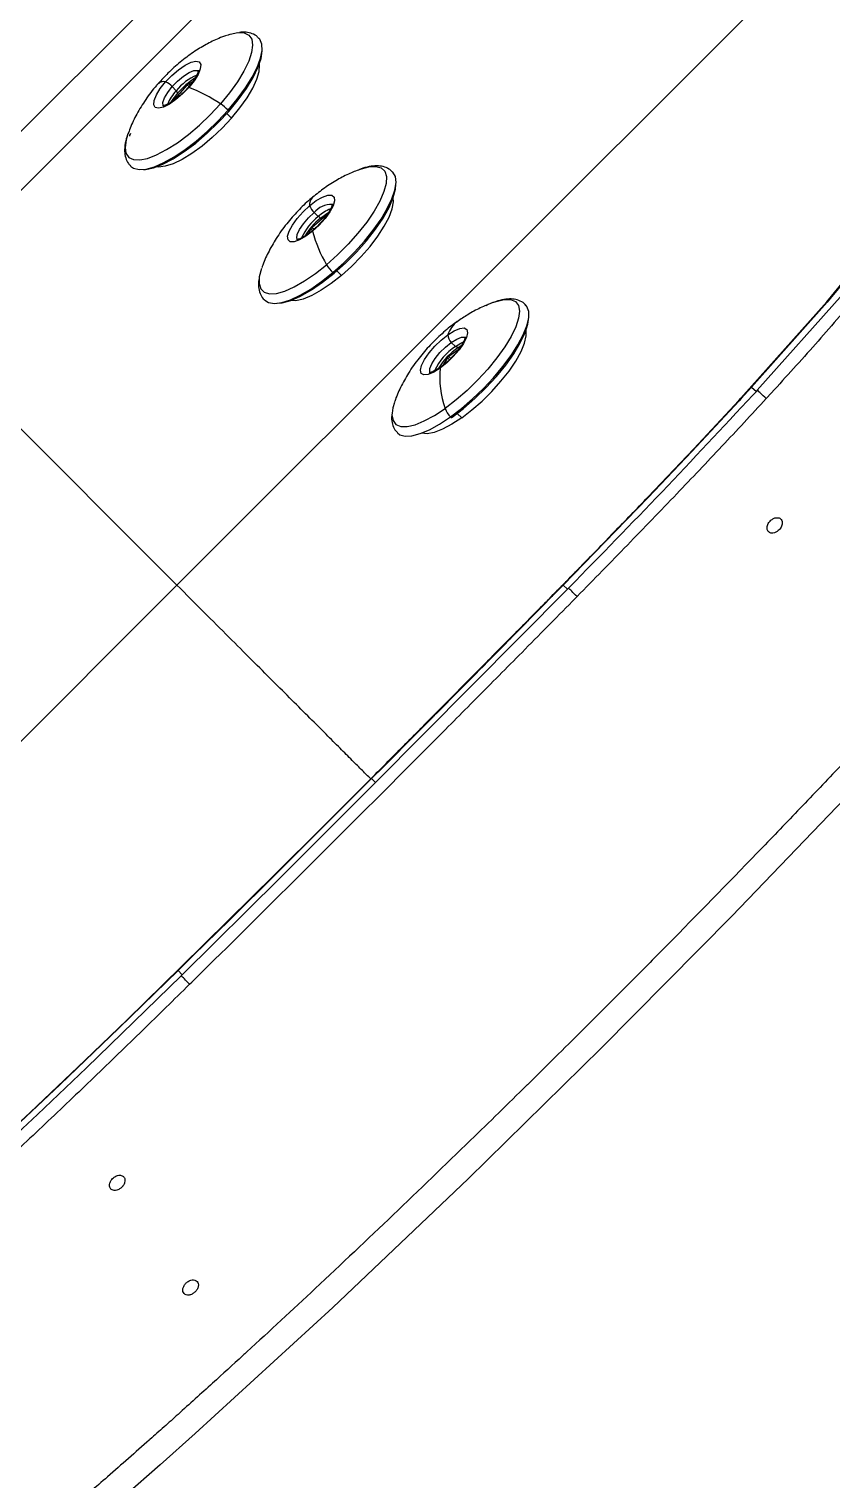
# Model space of a CAD drawing. Extents: x -51 to 27, y -13 to 136.
# Drawn here: x 16.42 to 20.95, y 12.54 to 20.73 of the extents above; entities that cross this region are included whole.
import ezdxf

# ---------------------------------------------------------------- set-up
doc = ezdxf.new("R2010")
doc.units = 0
doc.header["$MEASUREMENT"] = 0
doc.layers.add('GEOMETRY', color=2, linetype='Continuous', lineweight=25)

# ---------------------------------------------------------------- blocks, each defined once
blk = doc.blocks.new('2026 MONTERREY-BLOOM')
at = {"layer": 'GEOMETRY'}
for p, q in [((27.2123, -64.408), (30.2551, -61.3652)), ((30.4783, -61.4749), (27.3788, -64.5745)), ((32.6327, -62.4323), (28.9346, -66.1303)), ((29.0225, -63.288), (29.0008, -63.2979)), ((29.0008, -63.2979), (29.0088, -63.3059)), ((28.9079, -63.3146), (28.9307, -63.3374)), ((28.992, -63.3049), (28.9092, -63.3994)), ((28.9395, -63.3495), (28.9292, -63.3392)), ((28.992, -63.3049), (29.0017, -63.3146)), ((29.2166, -63.4661), (29.2427, -63.4921)), ((28.6715, -63.5799), (28.669, -63.588)), ((32.6031, -64.5306), (33.0807, -63.9456)), ((33.0839, -63.9481), (32.6229, -64.5116)), ((29.7091, -64.0259), (29.7319, -64.0487)), ((29.6911, -64.118), (29.6777, -64.1447)), ((29.6911, -64.118), (29.7004, -64.1273)), ((29.7816, -64.0392), (29.6984, -64.1092)), ((29.6984, -64.1092), (29.7089, -64.1197)), ((29.7445, -64.0571), (29.7342, -64.0468)), ((29.837, -64.3552), (29.8628, -64.3811)), ((32.6938, -64.4861), (32.2111, -65.0296)), ((32.6229, -64.5116), (32.6051, -64.5323)), ((28.9346, -66.1303), (27.3788, -64.5745)), ((32.1186, -65.0741), (32.6032, -64.5307)), ((32.6052, -64.5325), (32.1787, -65.0118)), ((32.6031, -64.5306), (32.6051, -64.5323)), ((30.4835, -64.7591), (30.5064, -64.782)), ((30.4622, -64.8467), (30.4333, -64.8906)), ((30.4622, -64.8467), (30.4725, -64.8569)), ((30.5228, -64.8009), (30.4704, -64.8382)), ((30.4704, -64.8382), (30.4812, -64.849)), ((30.521, -64.7889), (30.5109, -64.7788)), ((30.521, -64.7889), (30.5394, -64.7767)), ((32.1787, -65.0118), (32.1201, -65.0755)), ((32.1787, -65.0118), (32.2057, -65.0355)), ((32.1081, -65.0887), (31.8417, -65.3746)), ((31.852, -65.3609), (32.1066, -65.0874)), ((32.1065, -65.0873), (32.1186, -65.0741)), ((32.1081, -65.0887), (32.1066, -65.0874)), ((32.1201, -65.0755), (32.1081, -65.0886)), ((32.1863, -65.0566), (32.2057, -65.0355)), ((32.2057, -65.0355), (32.2111, -65.0296)), ((32.2615, -65.076), (32.2912, -65.0436)), ((30.5174, -65.1597), (30.5423, -65.1846)), ((31.5937, -65.6327), (31.852, -65.3609)), ((31.8417, -65.3746), (31.595, -65.634)), ((31.5952, -65.6341), (31.4108, -65.8257)), ((31.594, -65.633), (31.5937, -65.6327)), ((31.5943, -65.6333), (31.594, -65.633)), ((31.5946, -65.6335), (31.5943, -65.6333)), ((31.5948, -65.6337), (31.5946, -65.6335)), ((31.595, -65.634), (31.5948, -65.6337)), ((31.4108, -65.8257), (31.1152, -66.1293)), ((28.9346, -66.1303), (25.2366, -69.8284)), ((31.1395, -66.1523), (30.0559, -67.2452)), ((30.5635, -66.6894), (31.0911, -66.154)), ((31.0911, -66.154), (31.1152, -66.1294)), ((31.1152, -66.1293), (31.1395, -66.1523)), ((31.1395, -66.1523), (31.1451, -66.1466)), ((31.1451, -66.1466), (31.1511, -66.1404)), ((31.018, -66.226), (30.0289, -67.2246)), ((30.4756, -66.7779), (30.5635, -66.6894)), ((30.102, -67.1532), (30.4756, -66.7779)), ((29.4981, -67.756), (30.0298, -67.2255)), ((30.0284, -67.2241), (29.7577, -67.4947)), ((30.0289, -67.2246), (30.0284, -67.2241)), ((30.0289, -67.2246), (30.0292, -67.2249)), ((30.0292, -67.2249), (30.0295, -67.2252)), ((30.0295, -67.2252), (30.0297, -67.2254)), ((30.0297, -67.2254), (30.0298, -67.2255)), ((30.0298, -67.2255), (30.033, -67.2223)), ((30.033, -67.2223), (30.102, -67.1533)), ((30.0558, -67.2451), (30.033, -67.2223)), ((30.0559, -67.2452), (29.5149, -67.7853)), ((32.798, -67.2391), (32.0672, -67.9994)), ((29.7577, -67.4947), (29.4879, -67.7633)), ((29.4879, -67.7633), (28.9591, -68.2858)), ((29.5149, -67.7853), (28.9634, -68.3309)), ((29.2303, -68.0214), (29.4981, -67.756)), ((29.0958, -68.1541), (29.2303, -68.0214)), ((32.0672, -67.9994), (31.3286, -68.7454)), ((29.0284, -68.2204), (29.0958, -68.1541)), ((28.9591, -68.2858), (28.6535, -68.5842)), ((28.9406, -68.3066), (28.9609, -68.2867)), ((28.9609, -68.2867), (28.9626, -68.285)), ((28.9626, -68.285), (28.9651, -68.2825)), ((28.9651, -68.2825), (29.0284, -68.2204)), ((28.9585, -68.3357), (28.4243, -68.8556)), ((28.9406, -68.3066), (28.6063, -68.6326)), ((28.9634, -68.3309), (28.9406, -68.3066)), ((28.9634, -68.3309), (28.9585, -68.3357)), ((29.0059, -68.384), (29.0188, -68.3713)), ((28.6535, -68.5842), (28.4149, -68.8144)), ((28.6063, -68.6326), (28.2752, -68.9504)), ((31.3286, -68.7454), (30.5782, -69.482)), ((28.4149, -68.8144), (28.1062, -69.1074)), ((28.4243, -68.8556), (28.1481, -69.1189)), ((28.2752, -68.9504), (27.8858, -69.3152)), ((28.1062, -69.1074), (27.8845, -69.3137)), ((28.1481, -69.1189), (27.849, -69.3978)), ((30.5782, -69.482), (29.8151, -70.2085)), ((29.8151, -70.2085), (29.0381, -70.9213)), ((29.0381, -70.9213), (28.8394, -71.0985)), ((28.8394, -71.0985), (28.6389, -71.2748))]:
    blk.add_line(p, q, dxfattribs=at)
at = {"layer": 'GEOMETRY', "flags": 128}
for points in [[(29.2781, -63.0093), (29.2793, -63.0092), (29.3149, -63.0112), (29.3411, -63.024), (29.357, -63.0474), (29.362, -63.0805), (29.3561, -63.1223), (29.3395, -63.1717), (29.3125, -63.227), (29.2762, -63.2867), (29.2315, -63.3489), (29.1798, -63.4116)], [(29.2191, -63.0235), (29.2351, -63.0182), (29.2781, -63.0093)], [(29.2234, -63.4475), (29.2754, -63.3847), (29.3208, -63.3223), (29.3584, -63.262), (29.3872, -63.2057), (29.4063, -63.1546), (29.4154, -63.1104), (29.4141, -63.0741), (29.4024, -63.0468), (29.3975, -63.041)], [(29.227, -63.4544), (29.2804, -63.3895), (29.3265, -63.3253), (29.3641, -63.2637), (29.3919, -63.2065), (29.4091, -63.1555), (29.4152, -63.1123), (29.4152, -63.1122)], [(28.8704, -63.2877), (28.9056, -63.2511), (28.9433, -63.2188), (28.9804, -63.1933), (29.014, -63.1768), (29.0412, -63.1705), (29.0599, -63.175), (29.0685, -63.1899), (29.0665, -63.2139), (29.0539, -63.2453), (29.0317, -63.2813), (29.0018, -63.3191)], [(29.2427, -63.4921), (29.2901, -63.4343), (29.3307, -63.3771), (29.363, -63.3227), (29.3859, -63.2727), (29.3987, -63.2289), (29.4008, -63.1928), (29.3999, -63.186)], [(29.0018, -63.3191), (28.9666, -63.3557), (28.9289, -63.388), (28.8918, -63.4135), (28.8583, -63.43), (28.8311, -63.4363), (28.8124, -63.4318), (28.8037, -63.4169), (28.8058, -63.3929), (28.8184, -63.3615), (28.8405, -63.3255), (28.8704, -63.2877)], [(28.9079, -63.3146), (28.9386, -63.283), (28.9714, -63.2557), (29.003, -63.2355), (29.0304, -63.2241), (29.0509, -63.2229), (29.0593, -63.2273)], [(28.8602, -63.4268), (28.857, -63.4222), (28.8555, -63.404), (28.8642, -63.3782), (28.8823, -63.3474), (28.9079, -63.3146)], [(28.9395, -63.3495), (28.9117, -63.3851), (28.9004, -63.403)], [(29.0018, -63.3191), (28.9994, -63.3187), (28.9979, -63.3192)], [(28.6559, -63.5871), (28.6473, -63.6156), (28.6414, -63.6575), (28.6464, -63.6906), (28.6623, -63.7139), (28.6885, -63.7268), (28.7241, -63.7287), (28.7682, -63.7198), (28.8195, -63.7002), (28.8762, -63.6705), (28.9368, -63.6316), (28.9993, -63.5848), (29.0619, -63.5314), (29.1227, -63.4731), (29.1798, -63.4116)], [(28.6728, -63.7638), (28.6895, -63.7757), (28.7206, -63.7832), (28.7603, -63.7802), (28.8075, -63.767), (28.8608, -63.7438), (28.919, -63.7113), (28.9803, -63.6704), (29.0431, -63.6222), (29.1057, -63.5679), (29.1663, -63.5092), (29.2234, -63.4475)], [(28.7449, -63.7825), (28.7563, -63.7819), (28.8019, -63.7727), (28.8548, -63.7524), (28.9134, -63.7217), (28.9759, -63.6816), (29.0405, -63.6333), (29.1052, -63.5781), (29.168, -63.5179), (29.227, -63.4544)], [(29.2234, -63.4475), (29.2249, -63.4491), (29.2261, -63.4505), (29.2271, -63.4517), (29.2277, -63.4528), (29.228, -63.4536), (29.228, -63.4542), (29.2277, -63.4544), (29.227, -63.4544)], [(29.2427, -63.4921), (29.19, -63.5487), (29.1337, -63.6021), (29.076, -63.6505), (29.0186, -63.6922), (28.9636, -63.7259), (28.9128, -63.7503), (28.8679, -63.7646), (28.8306, -63.7685), (28.8187, -63.7671)], [(28.6644, -63.5651), (28.6639, -63.5663), (28.6559, -63.5871)], [(29.9772, -63.7784), (30.0187, -63.7672), (30.0578, -63.7649), (30.0878, -63.7735), (30.1078, -63.7928), (30.1171, -63.8222), (30.1155, -63.8608), (30.103, -63.9074), (30.08, -63.9606), (30.0473, -64.0187), (30.0057, -64.0801), (29.9565, -64.1429), (29.9014, -64.2051), (29.8418, -64.2649), (29.7797, -64.3204)], [(29.9608, -63.7846), (29.9717, -63.7804), (29.9772, -63.7784)], [(29.8144, -64.3651), (29.8767, -64.3096), (29.9366, -64.25), (29.9926, -64.1879), (30.043, -64.125), (30.0866, -64.0629), (30.1221, -64.0035), (30.1486, -63.9483), (30.1653, -63.8989), (30.1718, -63.8565), (30.168, -63.8223), (30.1538, -63.7973), (30.152, -63.7955)], [(29.8218, -64.3682), (29.8859, -64.3108), (29.9474, -64.2491), (30.0044, -64.1848), (30.0552, -64.12), (30.0981, -64.0566), (30.132, -63.9965), (30.1557, -63.9415), (30.1686, -63.8934), (30.171, -63.868)], [(29.6837, -63.987), (29.7214, -63.9585), (29.7568, -63.9381), (29.7868, -63.9276), (29.8092, -63.9277), (29.8221, -63.9384), (29.8244, -63.959), (29.816, -63.9876), (29.7976, -64.0221), (29.7705, -64.0596), (29.7372, -64.097), (29.7001, -64.1314)], [(29.8628, -64.3811), (29.92, -64.3298), (29.9746, -64.2744), (30.0247, -64.2169), (30.0686, -64.1592), (30.1049, -64.1033), (30.1323, -64.051), (30.1498, -64.0041), (30.1569, -63.9643), (30.1557, -63.9418)], [(29.7001, -64.1314), (29.6624, -64.1599), (29.6271, -64.1803), (29.597, -64.1908), (29.5746, -64.1907), (29.5617, -64.18), (29.5594, -64.1594), (29.5678, -64.1308), (29.5863, -64.0963), (29.6133, -64.0588), (29.6467, -64.0214), (29.6837, -63.987)], [(29.6161, -64.1826), (29.6108, -64.1709), (29.614, -64.149), (29.627, -64.1206), (29.6488, -64.0885), (29.677, -64.0559), (29.7091, -64.0259)], [(29.7445, -64.0571), (29.7799, -64.0306), (29.792, -64.0232)], [(29.7001, -64.1314), (29.7, -64.1286), (29.7008, -64.127), (29.7008, -64.127)], [(29.3986, -64.3949), (29.3979, -64.4273), (29.4072, -64.4567), (29.4271, -64.476), (29.4571, -64.4846), (29.4963, -64.4823), (29.5433, -64.4691), (29.5969, -64.4455), (29.6554, -64.4121), (29.7169, -64.37), (29.7797, -64.3204)], [(29.4119, -64.3424), (29.3995, -64.3888), (29.3986, -64.3949)], [(29.4299, -64.5209), (29.4521, -64.5343), (29.4854, -64.5392), (29.5271, -64.5337), (29.5759, -64.518), (29.6306, -64.4924), (29.6897, -64.4577), (29.7515, -64.4149), (29.8144, -64.3651)], [(29.5007, -64.5383), (29.529, -64.5354), (29.5776, -64.5218), (29.6329, -64.4974), (29.6933, -64.4629), (29.7569, -64.4194), (29.8218, -64.3682)], [(29.8628, -64.3811), (29.805, -64.4265), (29.7485, -64.4647), (29.6952, -64.4942), (29.6469, -64.514), (29.6054, -64.5235), (29.5745, -64.5229)], [(29.8144, -64.3651), (29.8159, -64.3665), (29.8174, -64.3677), (29.8187, -64.3687), (29.8198, -64.3693), (29.8207, -64.3695), (29.8214, -64.3694), (29.8217, -64.369), (29.8218, -64.3682)], [(30.7308, -64.5298), (30.7373, -64.5276), (30.7819, -64.5172), (30.8183, -64.5176), (30.8452, -64.5288), (30.8619, -64.5507), (30.8678, -64.5824), (30.8628, -64.623), (30.847, -64.6713), (30.821, -64.7258), (30.7854, -64.7848), (30.7414, -64.8466), (30.6903, -64.9093), (30.6337, -64.971), (30.5733, -65.0298), (30.5108, -65.0839), (30.4483, -65.1316)], [(30.4784, -65.1798), (30.541, -65.1322), (30.6036, -65.0784), (30.6645, -65.0201), (30.7221, -64.9587), (30.7747, -64.8959), (30.821, -64.8335), (30.8597, -64.7732), (30.8897, -64.7166), (30.9102, -64.6653), (30.9206, -64.6206), (30.9207, -64.5837), (30.9105, -64.5558), (30.9044, -64.5482)], [(30.4645, -64.7155), (30.5005, -64.6931), (30.5317, -64.6801), (30.5558, -64.6776), (30.5706, -64.6859), (30.5751, -64.7042), (30.5688, -64.7311), (30.5523, -64.7644), (30.5269, -64.8013), (30.4946, -64.839), (30.4581, -64.8743), (30.4204, -64.9044)], [(30.4878, -65.1815), (30.5523, -65.1322), (30.6168, -65.0763), (30.6792, -65.0156), (30.7377, -64.9519), (30.7905, -64.8871), (30.836, -64.8232), (30.8727, -64.7622), (30.8996, -64.7059), (30.9159, -64.6561), (30.9211, -64.6165)], [(30.5423, -65.1846), (30.5999, -65.1404), (30.6573, -65.0902), (30.7126, -65.0355), (30.7638, -64.9783), (30.8093, -64.9206), (30.8475, -64.8643), (30.877, -64.8113), (30.8969, -64.7635), (30.9065, -64.7223), (30.9057, -64.6902)], [(30.4204, -64.9044), (30.3844, -64.9268), (30.3531, -64.9398), (30.3291, -64.9423), (30.3142, -64.934), (30.3098, -64.9157), (30.316, -64.8888), (30.3326, -64.8555), (30.358, -64.8186), (30.3902, -64.7809), (30.4267, -64.7456), (30.4645, -64.7155)], [(30.3635, -64.9291), (30.3625, -64.9266), (30.3628, -64.9072), (30.3733, -64.8805), (30.3928, -64.8493), (30.4195, -64.8166), (30.4507, -64.7855), (30.4835, -64.7591)], [(30.4835, -64.7591), (30.5145, -64.74), (30.5409, -64.7301), (30.5598, -64.7303), (30.566, -64.7342)], [(30.5064, -64.782), (30.5374, -64.7629), (30.5519, -64.7565)], [(30.1621, -65.0989), (30.1535, -65.1284), (30.1487, -65.1591)], [(30.1487, -65.1591), (30.1485, -65.169), (30.1544, -65.2007), (30.1711, -65.2225), (30.198, -65.2338), (30.2343, -65.2342), (30.279, -65.2237), (30.3306, -65.2026), (30.3877, -65.1716), (30.4483, -65.1316)], [(30.1789, -65.2702), (30.1931, -65.2809), (30.2229, -65.2891), (30.2614, -65.2869), (30.3076, -65.2744), (30.3601, -65.2519), (30.4176, -65.2201), (30.4784, -65.1798)], [(30.4784, -65.1798), (30.48, -65.1813), (30.4816, -65.1824), (30.4831, -65.1832), (30.4844, -65.1836), (30.4856, -65.1836), (30.4866, -65.1833), (30.4873, -65.1826), (30.4878, -65.1815)], [(30.5423, -65.1846), (30.4865, -65.2213), (30.4343, -65.249), (30.3876, -65.267), (30.3479, -65.2747), (30.3167, -65.2716), (30.3158, -65.2713)], [(28.7821, -70.9545), (28.7804, -70.9561), (28.7786, -70.9577)]]:
    blk.add_lwpolyline(points, dxfattribs=at)
at = {"layer": 'GEOMETRY'}
for centre, radius, start, end in [((28.8582, -63.331), 0.0451, 74.22604, 129.50381), ((28.828, -63.3863), 0.1073, 41.88091, 66.70719), ((29.1728, -63.5344), 0.3121, 113.92503, 140.86514), ((29.2469, -63.6132), 0.405, 121.33534, 139.37976), ((29.1062, -63.5039), 0.2419, 136.50824, 158.06622), ((28.7111, -64.0958), 0.8293, 55.58724, 69.47756), ((29.0233, -63.6464), 0.2821, 44.82685, 56.32396), ((29.7431, -63.9809), 0.0597, 135.69174, 185.925), ((29.7658, -63.9612), 0.086, 197.48246, 228.75657), ((29.8071, -64.108), 0.1279, 88.33134, 140.0627), ((29.8849, -64.2157), 0.2265, 111.43157, 132.4817), ((29.9318, -64.302), 0.3227, 128.27109, 155.69114), ((30.0079, -64.3751), 0.4129, 129.63636, 148.4617), ((30.3739, -63.959), 0.6955, 194.35212, 211.30999), ((29.9703, -64.2081), 0.2213, 210.51434, 225.20031), ((30.6051, -64.7594), 0.1473, 126.93548, 162.6843), ((30.5182, -64.718), 0.0537, 177.29364, 229.82535), ((30.6931, -65.0605), 0.3353, 123.8459, 155.02754), ((30.7686, -65.1353), 0.4258, 125.55677, 147.69268), ((30.9566, -64.9537), 0.5385, 174.74578, 199.29243), ((30.4289, -64.9048), 0.00859, 126.51855, 176.94226), ((30.566, -65.0917), 0.1243, 198.76275, 225.18532)]:
    blk.add_arc(centre, radius, start, end, dxfattribs=at)
for points, knots in [([(36.859, -38.9849), (36.859, -39.0223), (36.859, -39.1044), (36.8591, -39.2388), (36.8591, -39.3958), (36.8591, -39.5685), (36.8592, -39.7359), (36.8592, -39.8768), (36.8593, -39.9758), (36.8593, -40.0772), (36.8593, -40.1944), (36.8593, -40.3405), (36.8593, -40.4831), (36.8593, -40.6212), (36.8593, -40.8234), (36.8592, -41.098), (36.8591, -41.4534), (36.8587, -41.82), (36.8582, -42.2118), (36.8575, -42.6185), (36.8566, -43.0391), (36.8555, -43.4622), (36.8541, -43.8933), (36.8524, -44.3345), (36.8491, -45.0642), (36.8435, -46.0697), (36.8364, -47.0219), (36.831, -47.6331), (36.8285, -47.9129), (36.8256, -48.2126), (36.8223, -48.535), (36.8186, -48.8802), (36.8147, -49.2264), (36.8066, -49.9061), (36.7932, -50.9094), (36.7722, -52.2262), (36.7483, -53.5109), (36.7225, -54.7153), (36.6953, -55.8417), (36.6738, -56.641), (36.6586, -57.1715), (36.6507, -57.4409), (36.6426, -57.7087), (36.6344, -57.9747), (36.626, -58.239), (36.6069, -58.8261), (36.5756, -59.7232), (36.5401, -60.6347), (36.5149, -61.236), (36.5019, -61.5395), (36.4886, -61.8403), (36.4743, -62.1548), (36.4581, -62.5008), (36.4338, -63.0026), (36.4016, -63.6332), (36.3614, -64.3644), (36.3245, -64.9876), (36.2915, -65.5092), (36.2642, -65.9196), (36.2449, -66.1944), (36.2346, -66.3388), (36.232, -66.3737), (36.2295, -66.4085), (36.227, -66.4432), (36.2244, -66.4778), (36.2219, -66.5123), (36.2194, -66.5467), (36.202, -66.7808), (36.1689, -67.2076), (36.1172, -67.8199), (36.0643, -68.3964), (36.0109, -68.9342), (35.9575, -69.4306), (35.9068, -69.8822), (35.8577, -70.2634), (35.7954, -70.5689), (35.7311, -70.8244), (35.6652, -71.0431), (35.6083, -71.2087), (35.5657, -71.3234), (35.5322, -71.4094), (35.4972, -71.4947), (35.4608, -71.5796), (35.423, -71.6638), (35.3512, -71.817), (35.2801, -71.9551), (35.2112, -72.0786), (35.1861, -72.1227), (35.1582, -72.1705), (35.1192, -72.236), (34.9992, -72.4303), (34.7838, -72.739), (34.4831, -73.0959), (34.1838, -73.3984), (33.8952, -73.6525), (33.5898, -73.886), (33.269, -74.098), (32.9344, -74.2875), (32.5639, -74.4647), (32.1566, -74.6229), (31.7125, -74.754), (31.2589, -74.8489), (30.8001, -74.902), (30.3438, -74.954), (29.8863, -75.0021), (29.4405, -75.0462), (29.006, -75.0866), (28.5829, -75.1236), (28.1614, -75.1584), (27.7388, -75.1914), (27.3151, -75.2226), (26.7305, -75.2634), (25.9923, -75.3106), (25.0953, -75.3626), (24.1914, -75.4104), (23.3087, -75.4533), (22.3774, -75.495), (21.3907, -75.5356), (20.3038, -75.5762), (19.1838, -75.6139), (18.0788, -75.6473), (16.9913, -75.6768), (16.2071, -75.696), (15.6886, -75.7079), (15.4442, -75.7134), (15.1984, -75.7187), (14.9514, -75.7239), (14.7031, -75.7291), (14.4534, -75.7341), (13.7588, -75.7477), (12.6039, -75.768), (11.3878, -75.7855), (10.5536, -75.796), (10.1157, -75.8011), (9.6802, -75.8059), (9.2484, -75.8104), (8.8282, -75.8144), (8.2798, -75.8193), (7.5848, -75.8248), (6.7351, -75.8305), (5.8527, -75.8351), (4.9662, -75.8387), (3.9753, -75.8418), (2.9104, -75.8441), (1.7538, -75.8458), (0.6095, -75.8466), (-0.4551, -75.8466), (-1.4398, -75.846), (-2.343, -75.845), (-3.2381, -75.8435), (-3.8288, -75.842), (-4.1184, -75.8412)], [0, 0, 0, 0, 0.0015205, 0.0033457, 0.0054756, 0.007915, 0.0103829, 0.0122963, 0.0136552, 0.0144139, 0.0164289, 0.0184285, 0.0203659, 0.0222411, 0.0240541, 0.0286038, 0.0334271, 0.0385312, 0.0435423, 0.0493867, 0.0550992, 0.0606799, 0.0666233, 0.0726617, 0.0786535, 0.0963497, 0.113627, 0.1174481, 0.121248, 0.1250268, 0.1296573, 0.1343866, 0.1390883, 0.1437626, 0.1620811, 0.1799649, 0.1974138, 0.2144282, 0.2290414, 0.2433183, 0.2470019, 0.2506624, 0.2542999, 0.2579143, 0.2615057, 0.265074, 0.2818429, 0.2980744, 0.3022367, 0.3063621, 0.3104507, 0.3145025, 0.3191882, 0.3245637, 0.3349686, 0.3449124, 0.3543951, 0.3604013, 0.3662067, 0.3711496, 0.3716267, 0.3721023, 0.3725764, 0.3730489, 0.37352, 0.3739896, 0.3744577, 0.3749243, 0.3835541, 0.3918977, 0.3999554, 0.4071383, 0.4139151, 0.4202961, 0.4256539, 0.4295637, 0.4329884, 0.436386, 0.4388658, 0.4401192, 0.4413721, 0.4426249, 0.443878, 0.4451317, 0.4463864, 0.4507691, 0.4514578, 0.4521466, 0.4528356, 0.4537108, 0.455254, 0.4621392, 0.4690242, 0.4742408, 0.4794587, 0.4846756, 0.4898923, 0.4951112, 0.5003286, 0.5066101, 0.5128922, 0.519174, 0.5254609, 0.5317008, 0.5378835, 0.5442016, 0.5499516, 0.55566, 0.5615042, 0.5671845, 0.5729289, 0.5788098, 0.5910574, 0.6030653, 0.6154142, 0.6279319, 0.6390692, 0.6533928, 0.6681633, 0.6833808, 0.6990455, 0.7132005, 0.7277021, 0.7310052, 0.7343258, 0.7376638, 0.7410194, 0.7443924, 0.7477829, 0.7511908, 0.7726989, 0.7948379, 0.8007406, 0.8066865, 0.8126757, 0.8184869, 0.8242755, 0.829799, 0.8408264, 0.8525895, 0.8644161, 0.8767764, 0.8887042, 0.904785, 0.9201624, 0.9358208, 0.9514061, 0.963534, 0.9759348, 0.9882033, 1, 1, 1, 1]), ([(36.6428, -38.9849), (36.6431, -39.8276), (36.6438, -41.5507), (36.6383, -44.1545), (36.6234, -46.7957), (36.5979, -49.4358), (36.5602, -52.0733), (36.5085, -54.7086), (36.4432, -57.2335), (36.3641, -59.6496), (36.2703, -61.9567), (36.155, -64.2623), (36.0312, -66.2277), (35.8996, -67.8519), (35.8017, -68.8768), (35.7157, -69.6378), (35.6625, -70.1338), (35.5672, -70.618), (35.44, -71.0494), (35.2932, -71.4321), (35.1369, -71.768), (34.9579, -72.0923), (34.7569, -72.4035), (34.535, -72.7), (34.2931, -72.9805), (34.0324, -73.2437), (33.7541, -73.4882), (33.4596, -73.713), (33.1503, -73.9169), (32.8277, -74.0989), (32.4705, -74.2692), (32.0778, -74.421), (31.6496, -74.5465), (31.2101, -74.6374), (30.7599, -74.6888), (30.3045, -74.7407), (29.8454, -74.7888), (29.1167, -74.8607), (28.1181, -74.9475), (26.5168, -75.0645), (24.5806, -75.1771), (22.165, -75.291), (19.6026, -75.3869), (16.8933, -75.4656), (14.1194, -75.527), (11.282, -75.5728), (9.2951, -75.5943), (8.2219, -75.6033), (8.062, -75.6046), (7.9023, -75.6059), (7.7504, -75.607), (7.6186, -75.608), (7.5093, -75.6088), (7.4065, -75.6096), (7.2866, -75.6104), (6.8232, -75.6135), (5.7308, -75.6198), (3.332, -75.628), (-0.049, -75.6323), (-2.7617, -75.6274), (-4.1178, -75.6249)], [0, 0, 0, 0, 0.034488, 0.070526, 0.106569, 0.142591, 0.178588, 0.214528, 0.250471, 0.281965, 0.313469, 0.344975, 0.376447, 0.394063, 0.411668, 0.418581, 0.425411, 0.432079, 0.438744, 0.443794, 0.448844, 0.453894, 0.458943, 0.463993, 0.469043, 0.474092, 0.479142, 0.484192, 0.489242, 0.494293, 0.499343, 0.505424, 0.511505, 0.517586, 0.523766, 0.530042, 0.536349, 0.542658, 0.560012, 0.577374, 0.608371, 0.639386, 0.67635, 0.71332, 0.75032, 0.789907, 0.829466, 0.831649, 0.833831, 0.836013, 0.838185, 0.84005, 0.841408, 0.842657, 0.844259, 0.846315, 0.861623, 0.88897, 0.944497, 1, 1, 1, 1]), ([(36.225, -61.5426), (36.1964, -62.167), (36.1392, -63.4153), (36.0324, -65.2859), (35.9137, -66.9984), (35.772, -68.552), (35.667, -69.6385), (35.5531, -70.4103), (35.4367, -70.8642), (35.2825, -71.3071), (35.0894, -71.7346), (34.8594, -72.1433), (34.5943, -72.5301), (34.296, -72.8921), (33.9668, -73.2263), (33.6092, -73.5302), (33.2262, -73.8014), (32.8207, -74.0377), (32.3959, -74.2373), (31.9552, -74.3984), (31.502, -74.5209), (31.0329, -74.6008), (30.5567, -74.651), (30.0812, -74.7042), (29.1463, -74.7989), (27.7475, -74.919), (25.8805, -75.0441), (24.6351, -75.1093), (24.0127, -75.1419)], [0, 0, 0, 0, 0.083331, 0.166589, 0.249767, 0.312162, 0.374551, 0.39527, 0.416087, 0.436907, 0.457721, 0.478532, 0.499343, 0.520158, 0.54098, 0.561805, 0.582632, 0.603461, 0.624291, 0.645118, 0.665943, 0.686771, 0.708478, 0.729771, 0.750567, 0.833744, 0.916911, 1, 1, 1, 1]), ([(29.215, -63.0258), (29.2, -63.0311), (29.1599, -63.0452), (29.0969, -63.0769), (29.0242, -63.1211), (28.9522, -63.1754), (28.8859, -63.2343), (28.8475, -63.2771), (28.8301, -63.2965)], [0, 0, 0, 0, 0.100969, 0.268576, 0.447492, 0.641029, 0.836567, 1, 1, 1, 1]), ([(29.3968, -63.0427), (29.3924, -63.0377), (29.3799, -63.0236), (29.3506, -63.0115), (29.3189, -63.0052), (29.2977, -63.0072), (29.2886, -63.0081)], [0, 0, 0, 0, 0.165001, 0.466771, 0.772923, 1, 1, 1, 1]), ([(28.8301, -63.2965), (28.8264, -63.3004), (28.7997, -63.3288), (28.7576, -63.3863), (28.7079, -63.4667), (28.675, -63.5328), (28.662, -63.5723), (28.6582, -63.5839)], [0, 0, 0, 0, 0.047174, 0.342347, 0.62941, 0.891489, 1, 1, 1, 1]), ([(29.0555, -63.221), (29.0556, -63.2222), (29.0557, -63.2246), (29.0506, -63.2421), (29.0383, -63.2656), (29.0203, -63.2927), (29.0048, -63.311), (28.9979, -63.3192)], [0, 0, 0, 0, 0.1868396, 0.37803, 0.5885022, 0.8161196, 1, 1, 1, 1]), ([(28.9979, -63.3192), (28.9929, -63.3248), (28.9783, -63.3411), (28.9512, -63.3667), (28.9188, -63.3924), (28.8897, -63.4106), (28.868, -63.4205), (28.8547, -63.423), (28.8548, -63.4229), (28.8548, -63.4229)], [0, 0, 0, 0, 0.0926359, 0.2705259, 0.4482914, 0.6230985, 0.7749213, 0.9128582, 1, 1, 1, 1]), ([(28.6631, -63.5698), (28.6613, -63.5739), (28.651, -63.5967), (28.642, -63.6332), (28.6373, -63.678), (28.6435, -63.7162), (28.6554, -63.7456), (28.6689, -63.7579), (28.6735, -63.7621)], [0, 0, 0, 0, 0.054891, 0.307291, 0.534486, 0.729145, 0.906771, 1, 1, 1, 1]), ([(28.6715, -63.5799), (28.6706, -63.5819), (28.6682, -63.5869), (28.6672, -63.5913), (28.6666, -63.594)], [0, 0, 0, 0, 0.404259, 1, 1, 1, 1]), ([(29.9752, -63.7795), (29.9538, -63.7875), (29.9072, -63.8047), (29.8379, -63.841), (29.7672, -63.8854), (29.7227, -63.9215), (29.7007, -63.9393)], [0, 0, 0, 0, 0.215104, 0.466446, 0.736291, 1, 1, 1, 1]), ([(30.1502, -63.7958), (30.1443, -63.7901), (30.1296, -63.7759), (30.0984, -63.765), (30.0614, -63.7605), (30.0187, -63.7659), (29.9851, -63.7741), (29.9642, -63.7835), (29.9613, -63.7849)], [0, 0, 0, 0, 0.125147, 0.308288, 0.498797, 0.714429, 0.960315, 1, 1, 1, 1]), ([(29.7007, -63.9393), (29.6986, -63.941), (29.6719, -63.9617), (29.6247, -64.0083), (29.5593, -64.0802), (29.5015, -64.1587), (29.4546, -64.2404), (29.4258, -64.3003), (29.4156, -64.3334), (29.4139, -64.3388)], [0, 0, 0, 0, 0.01646, 0.203241, 0.393223, 0.598154, 0.790116, 0.965799, 1, 1, 1, 1]), ([(29.8113, -63.9773), (29.8114, -63.9779), (29.8116, -63.979), (29.8079, -63.9942), (29.797, -64.0165), (29.7786, -64.045), (29.7532, -64.0765), (29.7262, -64.1048), (29.7081, -64.1206), (29.7008, -64.127)], [0, 0, 0, 0, 0.107281, 0.241246, 0.38718, 0.546179, 0.713056, 0.883699, 1, 1, 1, 1]), ([(29.7008, -64.127), (29.6952, -64.1315), (29.679, -64.1448), (29.6529, -64.1622), (29.6284, -64.1747), (29.612, -64.1788), (29.6106, -64.1787), (29.6099, -64.1786)], [0, 0, 0, 0, 0.132829, 0.384901, 0.630478, 0.833165, 1, 1, 1, 1]), ([(29.3966, -64.4037), (29.3955, -64.418), (29.3934, -64.4449), (29.4026, -64.4813), (29.4156, -64.5079), (29.4282, -64.5179), (29.4316, -64.5206)], [0, 0, 0, 0, 0.3361156, 0.6279805, 0.899737, 1, 1, 1, 1]), ([(30.9043, -64.55), (30.9015, -64.5465), (30.891, -64.5337), (30.8646, -64.5208), (30.8295, -64.5128), (30.79, -64.5139), (30.7441, -64.5245), (30.7067, -64.5375), (30.6835, -64.5498), (30.6797, -64.5519)], [0, 0, 0, 0, 0.0576289, 0.2133887, 0.3691017, 0.5405001, 0.7387736, 0.9564494, 1, 1, 1, 1]), ([(32.7814, -64.4904), (32.7011, -64.5835), (32.5402, -64.7701), (32.3743, -64.9523), (32.2912, -65.0436)], [0, 0, 0, 0, 0.498959, 1, 1, 1, 1]), ([(30.7267, -64.5317), (30.7239, -64.5325), (30.6964, -64.5408), (30.6458, -64.5641), (30.5783, -64.5993), (30.5366, -64.6284), (30.5171, -64.642)], [0, 0, 0, 0, 0.036853, 0.360894, 0.700609, 1, 1, 1, 1]), ([(30.5171, -64.642), (30.5126, -64.645), (30.4823, -64.6649), (30.4307, -64.709), (30.3624, -64.7745), (30.2984, -64.8489), (30.242, -64.9283), (30.1976, -65.0107), (30.1721, -65.0657), (30.1639, -65.0941), (30.1636, -65.0951)], [0, 0, 0, 0, 0.027838, 0.187306, 0.345847, 0.508972, 0.68769, 0.847459, 0.994825, 1, 1, 1, 1]), ([(30.5618, -64.7283), (30.5618, -64.7281), (30.5617, -64.7275), (30.5598, -64.7397), (30.5508, -64.7598), (30.5343, -64.7869), (30.5106, -64.8179), (30.4813, -64.8497), (30.4512, -64.8775), (30.4321, -64.8917), (30.4237, -64.898)], [0, 0, 0, 0, 0.062698, 0.177795, 0.301687, 0.438254, 0.582993, 0.731871, 0.882231, 1, 1, 1, 1]), ([(30.4237, -64.898), (30.4184, -64.9017), (30.4031, -64.9122), (30.3815, -64.9234), (30.3651, -64.9296), (30.3578, -64.9285), (30.3595, -64.9293), (30.3596, -64.9293)], [0, 0, 0, 0, 0.1685522, 0.4824551, 0.7455302, 0.9868921, 1, 1, 1, 1]), ([(32.1863, -65.0566), (32.016, -65.2393), (31.6752, -65.6047), (31.3259, -65.9618), (31.1511, -66.1404)], [0, 0, 0, 0, 0.499902, 1, 1, 1, 1]), ([(32.2615, -65.076), (32.1783, -65.166), (32.0113, -65.3467), (31.8416, -65.5247), (31.7565, -65.614)], [0, 0, 0, 0, 0.498546, 1, 1, 1, 1]), ([(32.2615, -65.076), (32.2502, -65.0656), (32.2275, -65.0447), (32.2165, -65.0346), (32.2111, -65.0296)], [0, 0, 0, 0, 0.499954, 1, 1, 1, 1]), ([(30.1471, -65.1748), (30.1467, -65.1775), (30.1447, -65.1932), (30.1497, -65.2193), (30.1606, -65.2497), (30.174, -65.2633), (30.179, -65.2684)], [0, 0, 0, 0, 0.078196, 0.455714, 0.796691, 1, 1, 1, 1]), ([(30.0292, -67.2249), (30.2919, -66.9614), (30.8172, -66.4345), (31.3351, -65.9002), (31.5941, -65.633)], [0, 0, 0, 0, 0.500002, 1, 1, 1, 1]), ([(30.0295, -67.2252), (30.2921, -66.9617), (30.8175, -66.4347), (31.3354, -65.9005), (31.5944, -65.6333)], [0, 0, 0, 0, 0.500002, 1, 1, 1, 1]), ([(31.5946, -65.6335), (31.3356, -65.9006), (30.8177, -66.4349), (30.2923, -66.9619), (30.0297, -67.2254)], [0, 0, 0, 0, 0.499998, 1, 1, 1, 1]), ([(31.5948, -65.6337), (31.3477, -65.8887), (30.8536, -66.3986), (30.3526, -66.9017), (30.102, -67.1532)], [0, 0, 0, 0, 0.499998, 1, 1, 1, 1]), ([(31.7565, -65.614), (31.6636, -65.7106), (31.4768, -65.9048), (31.2883, -66.0973), (31.1935, -66.1941)], [0, 0, 0, 0, 0.49725, 1, 1, 1, 1]), ([(31.2088, -66.0309), (31.2732, -65.9647), (31.402, -65.8324), (31.5299, -65.6993), (31.5938, -65.6328)], [0, 0, 0, 0, 0.500708, 1, 1, 1, 1]), ([(32.348, -65.797), (32.3494, -65.7932), (32.3518, -65.7861), (32.3523, -65.775), (32.3498, -65.7633), (32.3429, -65.7547), (32.3345, -65.7503), (32.3247, -65.748), (32.3108, -65.7494), (32.2951, -65.757), (32.2835, -65.7669), (32.2754, -65.7772), (32.2696, -65.7879), (32.2664, -65.7989), (32.2657, -65.8101), (32.2683, -65.8217), (32.2751, -65.8303), (32.2836, -65.8347), (32.2933, -65.837), (32.3073, -65.8357), (32.3229, -65.8281), (32.3344, -65.8182), (32.3427, -65.808), (32.3462, -65.8009), (32.348, -65.797)], [0, 0, 0, 0, 0.041564, 0.07633, 0.125263, 0.187607, 0.218983, 0.25031, 0.312685, 0.375012, 0.422558, 0.457588, 0.500055, 0.541704, 0.576481, 0.625217, 0.687599, 0.718825, 0.750231, 0.812537, 0.874844, 0.921965, 0.957144, 1, 1, 1, 1]), ([(31.1135, -66.1285), (31.1294, -66.1122), (31.1612, -66.0797), (31.1929, -66.0472), (31.2088, -66.0309)], [0, 0, 0, 0, 0.5003532, 1, 1, 1, 1]), ([(30.0284, -67.2241), (30.0132, -67.2089), (29.9817, -67.1774), (29.9231, -67.1188), (29.8544, -67.0502), (29.7745, -66.9703), (29.6834, -66.8791), (29.5828, -66.7785), (29.473, -66.6687), (29.3544, -66.5501), (29.2246, -66.4203), (29.0834, -66.2791), (28.9855, -66.1812), (28.9346, -66.1303)], [0, 0, 0, 0, 0.062152, 0.128634, 0.20019, 0.277548, 0.361421, 0.452513, 0.545636, 0.646372, 0.755296, 0.872981, 1, 1, 1, 1]), ([(31.018, -66.2259), (31.0339, -66.2097), (31.0658, -66.1772), (31.0976, -66.1447), (31.1135, -66.1285)], [0, 0, 0, 0, 0.500398, 1, 1, 1, 1]), ([(31.1935, -66.1941), (31.1824, -66.1832), (31.1603, -66.1615), (31.1501, -66.1516), (31.1451, -66.1466)], [0, 0, 0, 0, 0.500052, 1, 1, 1, 1]), ([(30.8187, -66.4284), (30.852, -66.3946), (30.9185, -66.3272), (30.9849, -66.2596), (31.018, -66.2259)], [0, 0, 0, 0, 0.5009131, 1, 1, 1, 1]), ([(31.1657, -66.2224), (31.1186, -66.2703), (31.0244, -66.3661), (30.9299, -66.4616), (30.8826, -66.5094)], [0, 0, 0, 0, 0.499789, 1, 1, 1, 1]), ([(31.1935, -66.1941), (31.1889, -66.1988), (31.1796, -66.2083), (31.1704, -66.2177), (31.1657, -66.2224)], [0, 0, 0, 0, 0.499915, 1, 1, 1, 1]), ([(30.4248, -66.8263), (30.4908, -66.7598), (30.6223, -66.6274), (30.7534, -66.4945), (30.8187, -66.4284)], [0, 0, 0, 0, 0.501718, 1, 1, 1, 1]), ([(30.8826, -66.5094), (30.8394, -66.553), (30.7531, -66.6403), (30.6665, -66.7274), (30.6233, -66.771)], [0, 0, 0, 0, 0.500097, 1, 1, 1, 1]), ([(30.6233, -66.771), (30.5395, -66.8552), (30.3666, -67.0292), (30.1934, -67.203), (30.104, -67.2927)], [0, 0, 0, 0, 0.483908, 1, 1, 1, 1]), ([(30.0284, -67.2241), (30.0947, -67.1578), (30.2269, -67.0253), (30.3589, -66.8925), (30.4248, -66.8263)], [0, 0, 0, 0, 0.500801, 1, 1, 1, 1]), ([(32.6921, -67.1388), (32.6171, -67.2178), (32.4673, -67.3758), (32.3162, -67.5326), (32.2407, -67.6111)], [0, 0, 0, 0, 0.500027, 1, 1, 1, 1]), ([(30.104, -67.2927), (30.0139, -67.3828), (29.8337, -67.563), (29.6531, -67.7429), (29.5628, -67.8328)], [0, 0, 0, 0, 0.499768, 1, 1, 1, 1]), ([(32.2407, -67.6111), (32.0727, -67.7841), (31.9022, -67.9599), (31.7087, -68.1563), (31.624, -68.2421), (31.4569, -68.4107), (31.3108, -68.5568), (31.2255, -68.642)], [0, 0, 0, 0, 0.499999, 0.507872, 0.571581, 0.75, 1, 1, 1, 1]), ([(29.5628, -67.8328), (29.4722, -67.9228), (29.2913, -68.1027), (29.1096, -68.2818), (29.0188, -68.3713)], [0, 0, 0, 0, 0.500358, 1, 1, 1, 1]), ([(29.0059, -68.384), (28.9951, -68.3729), (28.9734, -68.3509), (28.9634, -68.3408), (28.9585, -68.3357)], [0, 0, 0, 0, 0.499989, 1, 1, 1, 1]), ([(29.0059, -68.384), (28.9618, -68.4273), (28.8738, -68.5138), (28.7855, -68.6), (28.7415, -68.6429)], [0, 0, 0, 0, 0.501283, 1, 1, 1, 1]), ([(28.7415, -68.6429), (28.6955, -68.6877), (28.6038, -68.7769), (28.5117, -68.8658), (28.4657, -68.91)], [0, 0, 0, 0, 0.50141, 1, 1, 1, 1]), ([(31.2255, -68.642), (31.173, -68.6942), (31.0816, -68.7849), (30.98, -68.8853), (30.9283, -68.9363), (30.9149, -68.9494), (30.9114, -68.9529), (30.9103, -68.954), (30.8045, -69.0581), (30.6984, -69.1616), (30.5924, -69.2649)], [0, 0, 0, 0, 0.25, 0.435078, 0.482568, 0.495042, 0.498461, 0.499465, 0.5, 1, 1, 1, 1]), ([(28.4657, -68.91), (28.4199, -68.954), (28.3286, -69.0417), (28.2366, -69.1289), (28.1908, -69.1724)], [0, 0, 0, 0, 0.501063, 1, 1, 1, 1]), ([(28.1908, -69.1724), (28.1449, -69.2156), (28.0534, -69.302), (27.9611, -69.3875), (27.915, -69.4303)], [0, 0, 0, 0, 0.500532, 1, 1, 1, 1]), ([(30.5924, -69.2649), (30.4472, -69.4055), (30.1568, -69.6866), (29.8626, -69.9636), (29.7154, -70.1021)], [0, 0, 0, 0, 0.5, 1, 1, 1, 1]), ([(28.5929, -69.4663), (28.5872, -69.4692), (28.5773, -69.4744), (28.568, -69.484), (28.5603, -69.4943), (28.5541, -69.5071), (28.5526, -69.5225), (28.5559, -69.5335), (28.5616, -69.5411), (28.5691, -69.5461), (28.5785, -69.5485), (28.5894, -69.5483), (28.6029, -69.5447), (28.6172, -69.5361), (28.6265, -69.5267), (28.6341, -69.5164), (28.6403, -69.5036), (28.6419, -69.4881), (28.6385, -69.4771), (28.6328, -69.4696), (28.6253, -69.4645), (28.6159, -69.4622), (28.605, -69.4623), (28.5973, -69.4648), (28.5929, -69.4663)], [0, 0, 0, 0, 0.062534, 0.109462, 0.12508, 0.187434, 0.249845, 0.297633, 0.332643, 0.374996, 0.416558, 0.451289, 0.500054, 0.562403, 0.609299, 0.625036, 0.687428, 0.749769, 0.798219, 0.833029, 0.874828, 0.916865, 0.951774, 1, 1, 1, 1]), ([(29.0027, -70.0596), (28.9972, -70.063), (28.9862, -70.0698), (28.9739, -70.0856), (28.9672, -70.1026), (28.9673, -70.1188), (28.9741, -70.1316), (28.9866, -70.1391), (29.0029, -70.14), (29.0205, -70.1344), (29.0367, -70.1229), (29.0491, -70.1075), (29.0558, -70.0903), (29.0557, -70.0741), (29.0489, -70.0613), (29.0364, -70.0539), (29.0214, -70.053), (29.0102, -70.0561), (29.0046, -70.0586), (29.0032, -70.0593), (29.0028, -70.0595), (29.0027, -70.0595), (29.0027, -70.0595), (29.0027, -70.0596)], [0, 0, 0, 0, 0.062655, 0.125096, 0.187571, 0.250102, 0.312608, 0.375065, 0.4375, 0.499939, 0.562408, 0.624935, 0.687447, 0.749908, 0.812344, 0.874782, 0.937247, 0.984004, 0.995867, 0.9989, 0.999692, 0.999968, 1, 1, 1, 1]), ([(29.7154, -70.1021), (29.5872, -70.2216), (29.4513, -70.3482), (29.2576, -70.5259), (29.1281, -70.6441), (29.0056, -70.7545), (28.9405, -70.8131)], [0, 0, 0, 0, 0.499999, 0.529636, 0.75, 1, 1, 1, 1]), ([(28.9405, -70.8131), (28.9142, -70.8367), (28.8615, -70.884), (28.8086, -70.931), (28.7821, -70.9545)], [0, 0, 0, 0, 0.499242, 1, 1, 1, 1]), ([(28.7786, -70.9577), (28.7394, -70.9924), (28.6611, -71.0618), (28.5823, -71.1307), (28.543, -71.1651)], [0, 0, 0, 0, 0.500591, 1, 1, 1, 1]), ([(28.543, -71.1651), (28.5095, -71.1942), (28.4426, -71.2523), (28.3748, -71.3094), (28.3408, -71.3379)], [0, 0, 0, 0, 0.5001834, 1, 1, 1, 1])]:
    blk.add_open_spline(points, degree=3, knots=knots, dxfattribs=at)
for points in [[(28.992, -63.3049), (28.9927, -63.3042), (28.9941, -63.3027), (28.9964, -63.3006), (28.9987, -63.299), (29.0001, -63.2982), (29.0008, -63.2979)], [(29.6911, -64.118), (29.6914, -64.1173), (29.6922, -64.1159), (29.694, -64.1135), (29.6961, -64.1112), (29.6976, -64.1099), (29.6984, -64.1092)], [(30.4622, -64.8467), (30.4627, -64.8459), (30.4638, -64.8444), (30.4659, -64.8421), (30.4681, -64.84), (30.4697, -64.8388), (30.4704, -64.8382)]]:
    blk.add_open_spline(points, degree=3, dxfattribs=at)

msp = doc.modelspace()

# ---------------------------------------------------------------- block references
msp.add_blockref('2026 MONTERREY-BLOOM', (-11.682, 83.7145))

doc.saveas('drawing.dxf')
